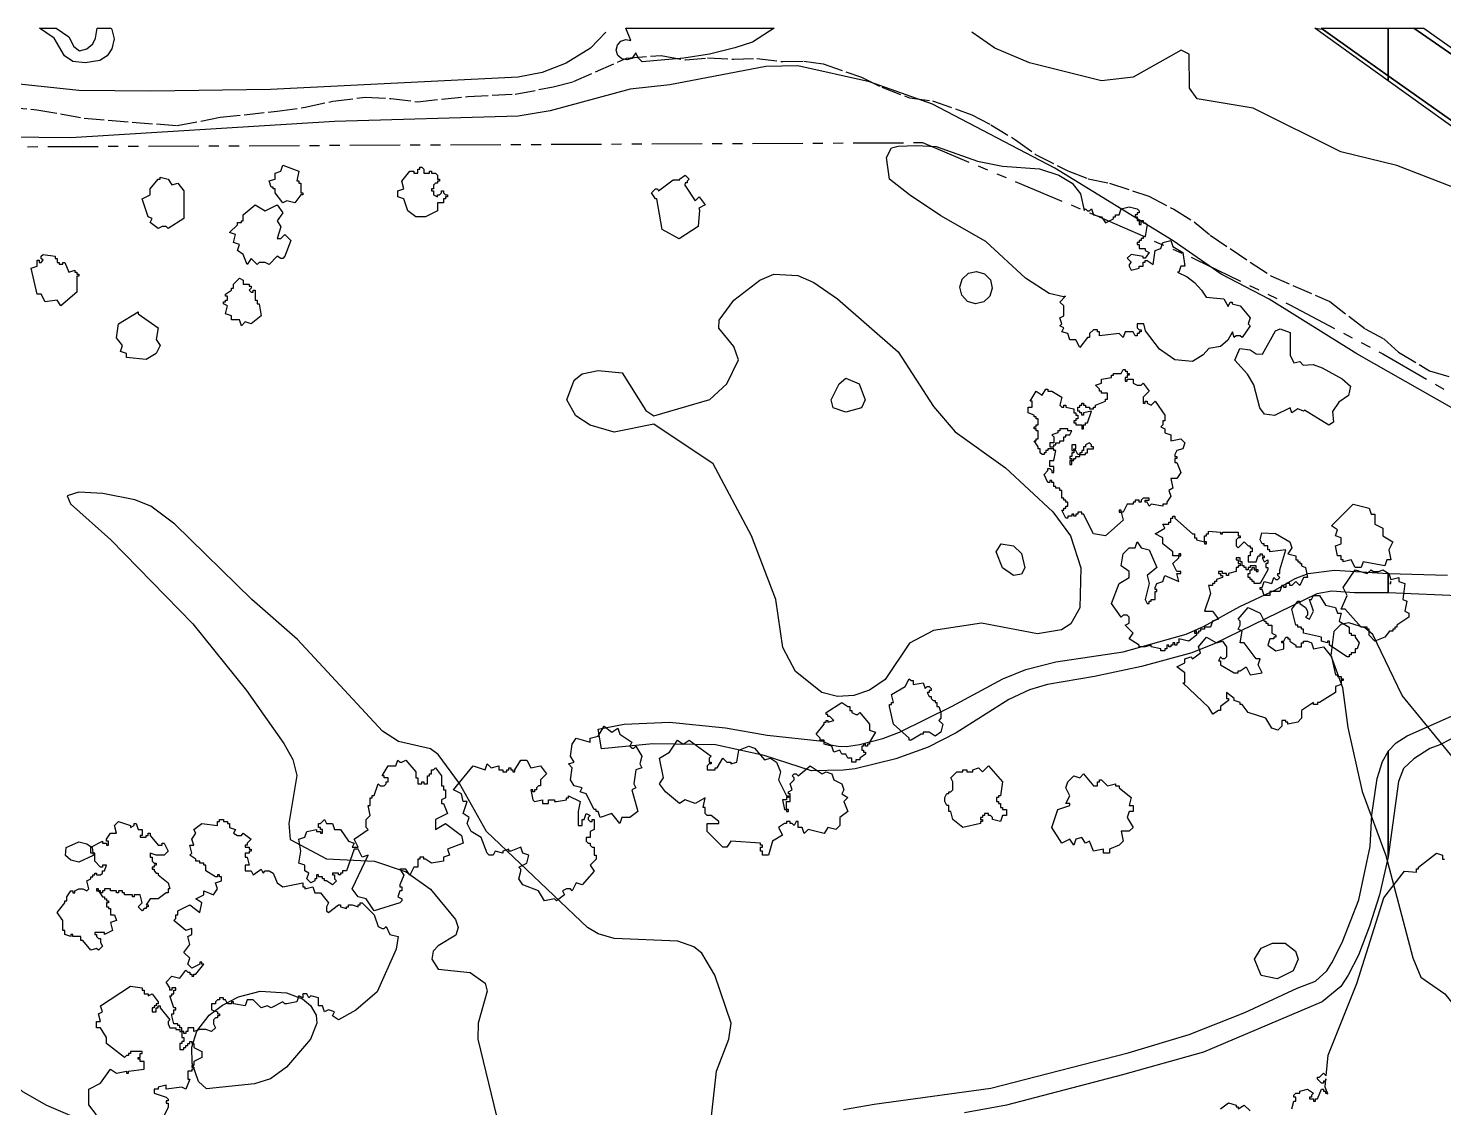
# Model space of a CAD drawing. Header units: metres. Extents: x -400 to 800, y -650 to 500.
# Drawn here: x 444.6 to 623.1, y 363.9 to 500 of the extents above; entities that cross this region are included whole.
import ezdxf

# ---------------------------------------------------------------- set-up
doc = ezdxf.new("R2010")
doc.units = ezdxf.units.M
doc.header["$LTSCALE"] = 2
doc.linetypes.add('DASHED', pattern=[1.524, 1.27, -0.254])
doc.linetypes.add('PHANTOM', pattern=[6.35, 3.175, -0.635, 0.635, -0.635, 0.635, -0.635])
for name, color, linetype in [('SITE-FLOOD-LIMIT', 5, 'DASHED'), ('SITE-PATH', 84, 'CONTINUOUS'), ('SITE-PROPERTY', 7, 'PHANTOM'), ('SITE-ROAD-CURB', 7, 'CONTINUOUS'), ('SITE-ROAD-PAVED', 7, 'CONTINUOUS'), ('SITE-TREE-CANOPY', 94, 'CONTINUOUS'), ('TOPO-CONTOUR-MAJOR', 8, 'CONTINUOUS'), ('TOPO-CONTOUR-MINOR', 9, 'CONTINUOUS')]:
    doc.layers.add(name, color=color, linetype=linetype)

msp = doc.modelspace()

# ---------------------------------------------------------------- linework, layer by layer
at = {"layer": 'SITE-FLOOD-LIMIT'}
msp.add_lwpolyline([(429.69, 490.99), (445.64, 489.74), (451.6, 488.66), (463.32, 487.73), (468.77, 488.79), (475.96, 489.55), (479.48, 490.05), (482.99, 490.82), (487.07, 491.32), (490.28, 491.16), (493.65, 490.75), (500.02, 491.41), (505.98, 491.7), (510.77, 492.62), (513.32, 493.28), (520, 496.23), (524.38, 496.58), (527.44, 496.02), (530.24, 496.27), (533.5, 496.11), (536.46, 496.21), (539.72, 495.8), (542.37, 495.85), (544.82, 495.54), (549.66, 493.84), (552.21, 492.56), (555.72, 491.23), (558.63, 490.87), (563.57, 489.08), (565.97, 487.85), (569.07, 485.95), (571.62, 484.11), (575.7, 482.01), (578.25, 481.04), (580.95, 480.47), (585.89, 478.83), (589.05, 477.19), (591.6, 475.61), (593.64, 473.92), (601.28, 468.8), (608.72, 465.57), (613.21, 462.09), (615.55, 460.86), (617.39, 459.18), (621.31, 456.82), (624.11, 456)], dxfattribs=at)
at = {"layer": 'SITE-PATH'}
msp.add_lwpolyline([(616.1, 428.84), (611.83, 428.84), (608.99, 429.05), (607.1, 428.7), (594.16, 422.39), (591.31, 421.25), (584.97, 419.55), (579.05, 418.26), (573.14, 417.25), (570.86, 416.57), (568.26, 415.39), (561.6, 411.18), (558.05, 409.36), (553.97, 407.88), (548.85, 406.64), (547.33, 406.44), (543.35, 406.36), (537.38, 408.29), (531.23, 409.67), (523.32, 409.77), (516.88, 409.13), (516.43, 411.61), (519.74, 412.25), (525.43, 412.53), (532.51, 411.79), (537.75, 410.86), (544.78, 410.12), (545.73, 409.67), (546.71, 409.47), (547.77, 409.43), (549.41, 409.69), (552.35, 410.44), (554.45, 411.26), (561.09, 414.51), (567.47, 417.97), (570.4, 419.17), (574.17, 420.11), (582.65, 421.38), (590.63, 423.59), (592.8, 424.57), (597.36, 427.1), (601.89, 429.19), (604.37, 430.64), (606.02, 431.26), (609.31, 431.67), (616.1, 431.26)], close=True, dxfattribs=at)
for points in [[(625.82, 428.41), (616.1, 428.84), (616.1, 431.26), (623.59, 431.06)], [(627.84, 412.33), (622.6, 409.64), (621.36, 409.21), (619.34, 407.9), (618.03, 406.67), (617.38, 405.02), (616.09, 395.53), (616.09, 397.81), (616.09, 408.84), (617.1, 409.9), (618.5, 410.79), (633.08, 417.28)], [(547.37, 363.66), (551.26, 364.35), (565.99, 366.37), (583.3, 370.82), (590.99, 373.11), (598.03, 375.91), (604.61, 378.96), (606.92, 379.85), (608.34, 381.15), (609, 382.15), (610.3, 384.74), (612.39, 390.1), (613.84, 396.82), (614.03, 400.82), (614.71, 405.43), (615.36, 407.56), (616.09, 408.82), (616.09, 395.53), (614.99, 390.74), (613.74, 386.79), (612.36, 383.14), (611.05, 380.6), (610.1, 379.19), (607.76, 377.27), (592.81, 370.89), (582.56, 368.06), (567.94, 364.23), (562.63, 363.24)]]:
    msp.add_lwpolyline(points, dxfattribs=at)
at = {"layer": 'SITE-PROPERTY'}
msp.add_lwpolyline([(183.13, 500), (385.85, 500), (434.31, 485.03), (557.35, 485.59), (579.62, 476.25), (591.76, 470.9), (603.7, 465.12), (615.42, 458.94), (626.93, 452.33)], dxfattribs=at)
at = {"layer": 'SITE-ROAD-CURB'}
msp.add_lwpolyline([(607.81, 499.9), (616.09, 494), (616.09, 493.38), (606.85, 500)], close=True, dxfattribs=at)
for points in [[(635.04, 489.13), (619.33, 500), (620.6, 500), (633.47, 490.9)], [(653.04, 466.88), (616.1, 493.37), (616.09, 494), (632.95, 482.12)]]:
    msp.add_lwpolyline(points, dxfattribs=at)
at = {"layer": 'SITE-ROAD-PAVED'}
msp.add_lwpolyline([(616.09, 494), (612.2, 496.77), (607.66, 500), (616.09, 500)], close=True, dxfattribs=at)
msp.add_lwpolyline([(632.95, 482.12), (616.09, 494), (616.09, 500), (619.33, 500), (633.13, 490.46)], dxfattribs=at)
at = {"layer": 'SITE-TREE-CANOPY'}
for points in [[(455.11, 499.86), (455.38, 498.67), (455.08, 497.41), (454.49, 496.52), (453.58, 495.96), (451.71, 495.65), (450.19, 495.8), (449.11, 496.55), (447.84, 498.75), (445.99, 500), (448.07, 500), (449.65, 498.93), (450.31, 497.7), (451.02, 497.17), (451.95, 497.4), (452.68, 498.03), (453.04, 498.77), (453.24, 500), (455, 500)], [(538.05, 499.65), (535.92, 498.27), (533.7, 497.56), (530.47, 496.74), (527.23, 496.23), (521.98, 495.77), (521.47, 496.28), (521.19, 496.91), (520.7, 496.21), (520.06, 496.01), (519.41, 496.15), (518.92, 496.59), (518.72, 497.23), (518.86, 497.89), (519.31, 498.37), (519.94, 498.59), (520.54, 498.45), (519.94, 500), (538.62, 500)], [(575.13, 466.15), (573.34, 466.57), (570.34, 468.48), (565.32, 473.12), (559.68, 476.36), (555.71, 479.01), (553.18, 480.96), (552.8, 483.72), (553.44, 484.91), (554.29, 485.15), (556.54, 485.22), (559.07, 485.08), (564.29, 483.23), (567.46, 482.63), (572.1, 482.28), (574.54, 481.48), (576.21, 480.49), (577.3, 479.12), (577.75, 477.01), (577.93, 477.25), (578.18, 476.99), (578.43, 476.99), (578.68, 477.25), (578.93, 476.49), (579.93, 476.25), (580.43, 475.49), (581.43, 475.99), (581.43, 476.25), (581.68, 476.25), (581.68, 476.49), (582.18, 476.49), (582.43, 477.25), (583.43, 477.49), (584.43, 477.25), (584.68, 476.99), (584.68, 476.75), (584.43, 476.75), (584.43, 476.49), (584.18, 476.49), (584.18, 476.25), (584.43, 476.25), (584.43, 475.75), (584.68, 475.75), (584.68, 475.25), (584.93, 475.25), (584.93, 475.75), (585.18, 475.75), (585.18, 475.49), (585.43, 475.49), (585.68, 475.25), (585.43, 473.74), (585.18, 473.74), (585.18, 473.49), (584.93, 473.49), (584.93, 473.24), (584.68, 473.24), (584.68, 472.99), (584.43, 472.99), (584.43, 472.74), (584.68, 472.74), (584.68, 472.24), (585.43, 472.24), (585.43, 472), (585.93, 471.74), (585.43, 471), (585.18, 471), (585.18, 471.24), (583.68, 471.5), (583.18, 471), (583.68, 470.5), (583.43, 470.24), (583.43, 470), (583.68, 469.49), (584.68, 469.74), (584.68, 470), (585.18, 470), (585.18, 470.5), (585.43, 470.5), (585.43, 470.74), (585.68, 470.74), (586.43, 470.24), (586.68, 472), (587.43, 472.24), (587.68, 472.99), (588.68, 473.24), (588.93, 472.5), (590.18, 471.74), (590.43, 470), (589.93, 470), (589.68, 469.24), (589.51, 469.24), (590.73, 468.67), (591.65, 467.95), (592.55, 466.98), (593.13, 466.09), (595.38, 465.9), (595.9, 464.93), (596.18, 465.49), (596.43, 465.49), (596.43, 465.25), (597.43, 464.99), (598.68, 463.49), (598.43, 462.74), (598.68, 462.5), (597.68, 461), (597.43, 461.24), (596.93, 461.24), (596.68, 461), (596.44, 461.73), (595.88, 460.67), (594.94, 459.88), (593.46, 459.64), (592.77, 458.85), (591.43, 457.97), (589.2, 458.18), (587.26, 459.55), (585.48, 461.85), (585.27, 462.74), (584.43, 462.74), (584.43, 462.24), (584.68, 462), (584.93, 462), (584.93, 461.74), (584.68, 461.74), (584.68, 461.5), (584.43, 461.5), (584.43, 461.24), (584.18, 461.24), (583.93, 461.74), (582.93, 461.74), (582.68, 461), (582.18, 461.5), (579.68, 461.24), (579.68, 461.74), (579.43, 461.74), (579.43, 462), (578.93, 462), (578.43, 461.5), (578.43, 461), (578.18, 461), (577.18, 459.74), (576.68, 460.74), (575.93, 460.74), (575.68, 461.5), (574.93, 461.74), (575.18, 462.24), (574.68, 462.5), (574.93, 462.74), (574.68, 463.49), (575.18, 463.74), (575.18, 464.99), (574.68, 465.49), (575.41, 466.22)], [(478.43, 480.75), (478.68, 480.75), (478.68, 480.49), (478.93, 480.49), (478.93, 479.24), (479.18, 479.24), (479.18, 478.99), (478.93, 478.99), (478.18, 478), (477.18, 478.24), (476.68, 478), (475.68, 479.24), (475.68, 479.74), (475.43, 479.74), (475.43, 479.99), (475.18, 479.99), (474.93, 480.75), (475.68, 480.99), (475.68, 481.75), (476.43, 481.99), (476.68, 482.75), (478.68, 481.99)], [(494.43, 481.75), (495.18, 481.75), (495.18, 481.99), (495.43, 481.99), (495.43, 481.75), (495.93, 481.75), (496.18, 481.49), (496.18, 480.99), (496.43, 480.99), (496.43, 480.74), (496.18, 480.74), (496.18, 480.49), (495.93, 480.49), (495.68, 480.24), (495.68, 479.74), (495.43, 479.74), (495.43, 479.49), (495.68, 479.49), (495.68, 479), (496.18, 478.74), (496.18, 479), (496.43, 479), (496.68, 479.24), (496.68, 479.5), (496.93, 479.5), (496.93, 479.24), (497.18, 479), (497.43, 479), (497.43, 478.74), (497.18, 478.74), (497.18, 478.5), (496.93, 478.5), (496.93, 478), (496.18, 478), (496.18, 477), (494.68, 476.24), (493.43, 476.24), (492.43, 477), (491.93, 478.5), (491.18, 478.74), (491.18, 479.49), (491.93, 479.74), (491.68, 480.74), (492.68, 481.99), (493.18, 481.99), (493.18, 481.75), (493.68, 481.75), (493.68, 482.25), (493.93, 482.25), (493.93, 482.49), (494.18, 482.49), (494.43, 482.25)], [(462.68, 480.25), (463.43, 480.49), (464.18, 479.49), (464.18, 476), (462.18, 474.74), (461.93, 475), (461.43, 475), (460.93, 474.74), (459.93, 475.5), (460.18, 476), (459.68, 476.24), (458.93, 478.49), (459.93, 478.99), (459.93, 479.75), (460.93, 480.99), (461.18, 480.99), (461.18, 481.25), (462.18, 480.99)], [(523.68, 478.5), (523.18, 479.24), (523.68, 479.74), (523.93, 479.74), (524.03, 479.5), (525.91, 480.91), (526.76, 480.91), (526.68, 480.99), (527.43, 481.49), (527.93, 480.99), (527.68, 480.74), (527.68, 480.5), (527.43, 480.5), (527.37, 480.24), (528.69, 478.25), (529.18, 478.74), (529.93, 477.74), (529.12, 477.34), (529.22, 477.07), (529.06, 475.03), (526.64, 473.45), (524.51, 474.63), (523.83, 478.5)], [(476.68, 476.74), (475.93, 475.74), (476.43, 474.99), (475.93, 473.49), (476.43, 473.49), (476.93, 473.99), (477.68, 473.25), (476.93, 471.25), (476.68, 470.99), (476.43, 470.99), (475.93, 471.25), (474.93, 470.24), (474.43, 470.49), (473.68, 470.49), (473.43, 470.24), (472.68, 470.99), (472.18, 470.24), (471.68, 471.49), (470.93, 471.99), (471.18, 472.75), (470.43, 472.99), (470.68, 473.99), (469.93, 474.24), (470.93, 475.24), (470.93, 475.5), (471.43, 475.5), (471.43, 475.74), (471.68, 475.74), (471.68, 476.5), (473.18, 477.74), (474.43, 477), (475.93, 477.74)], [(447.93, 470.99), (448.18, 470.99), (448.18, 470.49), (448.43, 470.49), (448.43, 470.25), (448.93, 470.25), (448.93, 470.49), (449.18, 470.49), (449.68, 469.24), (450.43, 469.49), (450.43, 469.24), (450.68, 469.24), (450.68, 468.99), (450.93, 468.99), (450.93, 468.74), (450.68, 468.74), (450.68, 466.74), (448.68, 465), (448.18, 465.74), (446.68, 465.5), (446.18, 466.5), (445.68, 466.5), (444.93, 469.75), (445.68, 469.99), (445.68, 470.75), (445.93, 470.75), (445.93, 470.49), (446.18, 470.49), (446.43, 470.75), (446.18, 470.99), (446.18, 471.25), (446.43, 471.49), (447.93, 471.25)], [(471.68, 467.74), (472.43, 467.74), (472.43, 467.5), (472.68, 467.5), (472.68, 467.24), (472.43, 467), (472.68, 466.74), (472.93, 466.74), (472.93, 467), (473.18, 467), (473.18, 465.74), (473.43, 465.74), (473.43, 465.24), (473.68, 465.24), (473.93, 463.75), (472.68, 462.75), (471.93, 462.99), (471.43, 462.49), (471.18, 463.25), (470.18, 463.25), (470.18, 463.74), (469.43, 463.99), (469.68, 464.99), (469.18, 465.24), (469.18, 465.5), (469.43, 465.5), (469.43, 465.74), (469.68, 465.74), (469.68, 466.24), (469.43, 466.24), (469.43, 466.5), (470.18, 467), (470.18, 467.24), (470.43, 467.24), (470.43, 467.74), (471.18, 468.5), (471.68, 468.24)], [(562.07, 467.37), (562.37, 468.38), (563.14, 469.11), (564.17, 469.35), (565.18, 469.05), (565.91, 468.28), (566.15, 467.25), (565.85, 466.24), (565.08, 465.51), (564.05, 465.27), (563.04, 465.57), (562.31, 466.34)], [(459.43, 458.24), (456.93, 458.49), (456.93, 458.99), (456.18, 459.24), (456.43, 459.99), (455.68, 460.99), (455.93, 462.75), (458.43, 464.24), (458.43, 463.99), (460.93, 462.25), (460.68, 460.75), (461.18, 459.99), (460.68, 458.99)], [(605.38, 457.51), (606.62, 457.59), (607.77, 457.2), (610.27, 455.82), (611.35, 454.89), (611.1, 453.7), (609.87, 452.86), (609.09, 451.7), (609.18, 450.34), (608.6, 449.98), (605.53, 451.87), (605.43, 451.74), (604.68, 452), (603.93, 451.5), (603.71, 452.16), (601.77, 451.2), (600.51, 451.35), (599.89, 452.13), (599.15, 455.06), (598.34, 456.41), (596.76, 458.14), (597.38, 459.63), (598.68, 459.48), (599.42, 458.96), (600.23, 458.93), (601.87, 461.86), (602.46, 462.09), (603.72, 461.64), (603.72, 458.77), (604.19, 457.81), (604.93, 457.99)], [(582.68, 437.99), (580.43, 435.99), (578.93, 436.25), (577.68, 438.74), (577.43, 438.74), (577.43, 438.99), (576.93, 438.99), (576.93, 438.74), (576.68, 438.74), (576.68, 438.49), (576.43, 438.49), (576.43, 438.74), (576.18, 438.74), (576.18, 438.49), (575.68, 438.49), (575.68, 438.25), (575.43, 438.25), (574.93, 439.24), (575.18, 439.24), (575.18, 439.49), (575.43, 439.49), (575.43, 439.74), (575.68, 439.74), (575.68, 440.24), (575.43, 440.24), (575.43, 440.5), (575.18, 440.5), (575.18, 440.74), (574.93, 440.74), (574.93, 441.74), (574.68, 441.74), (574.68, 442), (574.18, 442), (574.18, 442.24), (573.93, 442.24), (573.93, 442.74), (573.68, 442.74), (573.68, 443), (573.43, 443), (573.43, 442.74), (573.18, 442.74), (572.68, 443.74), (573.18, 444.24), (573.18, 444.49), (573.43, 444.49), (573.68, 444.24), (573.68, 443.99), (573.93, 443.99), (573.93, 444.74), (573.43, 444.74), (573.43, 445.49), (573.93, 445.49), (574.18, 446.75), (573.93, 446.75), (573.93, 446.99), (573.18, 446.99), (573.18, 446.75), (572.93, 446.75), (572.93, 446.49), (572.68, 446.49), (572.68, 446.25), (572.43, 446.25), (572.18, 446.49), (572.18, 446.99), (571.93, 446.99), (571.93, 447.25), (571.43, 447.99), (571.68, 447.99), (571.68, 448.24), (571.93, 448.24), (571.93, 449.24), (571.68, 449.24), (571.68, 449.49), (571.43, 449.49), (571.43, 449.74), (571.68, 449.74), (571.68, 450), (571.93, 450), (571.93, 450.74), (571.68, 450.74), (571.68, 451), (571.43, 451), (571.43, 451.24), (570.68, 451.5), (570.68, 452.24), (571.18, 452.24), (571.18, 452.99), (570.93, 452.99), (571.68, 454.24), (572.43, 453.74), (572.93, 454.49), (573.18, 454.49), (573.18, 454.24), (573.68, 454.24), (574.93, 453.49), (574.68, 452.5), (574.93, 452.24), (575.18, 452.24), (575.18, 452.5), (575.43, 452.5), (575.43, 452.24), (576.43, 452), (576.43, 451.5), (576.68, 451.5), (576.68, 451.24), (576.93, 451.24), (576.93, 450.74), (576.68, 450.74), (576.68, 450.5), (576.43, 450.5), (576.43, 450.24), (576.68, 450.24), (576.68, 449.99), (577.43, 449.99), (577.43, 449.49), (577.68, 449.49), (577.68, 449.99), (577.93, 449.99), (577.93, 450.24), (578.18, 450.24), (578.68, 451.74), (577.68, 451.5), (577.68, 451.24), (577.43, 451.24), (577.43, 451.5), (577.18, 451.5), (577.18, 451.74), (576.93, 451.74), (576.93, 452.24), (577.18, 452.24), (577.18, 452.5), (577.43, 452.5), (577.43, 452.74), (577.68, 452.74), (577.68, 452.5), (577.93, 452.5), (577.93, 452.24), (578.43, 452.24), (578.43, 452), (578.93, 452), (578.93, 452.24), (579.18, 452.24), (579.18, 452.5), (580.43, 453), (580.43, 453.24), (580.68, 453.24), (580.68, 453.99), (579.93, 453.99), (579.93, 454.24), (579.68, 454.24), (579.68, 454.49), (579.18, 454.99), (579.93, 455.25), (579.93, 455.75), (581.18, 455.99), (581.18, 456.25), (581.43, 456.25), (581.43, 456.49), (582.43, 456.49), (582.68, 456.99), (582.93, 456.99), (582.93, 456.75), (583.18, 456.75), (583.18, 456.49), (583.43, 456.49), (583.43, 456.25), (583.18, 456.25), (583.18, 455.99), (582.93, 455.99), (582.93, 455.49), (583.18, 455.49), (583.18, 455.75), (583.93, 455.75), (583.93, 455.25), (584.43, 454.99), (584.93, 454.99), (585.18, 455.25), (585.93, 454.24), (585.18, 453.49), (585.18, 452.74), (585.43, 452.74), (585.43, 453), (585.68, 453), (585.68, 452.74), (586.18, 452.5), (586.68, 453), (587.93, 451.24), (587.93, 450.5), (587.68, 450.5), (587.68, 449.99), (587.43, 449.74), (587.93, 449.49), (587.93, 448.99), (588.68, 448.74), (588.68, 447.99), (589.93, 448.25), (590.43, 447.75), (590.18, 446.99), (589.43, 446.75), (589.18, 446.25), (589.18, 445.99), (589.43, 445.99), (589.43, 445.75), (589.18, 445.75), (589.18, 445.24), (589.43, 445.24), (589.93, 443.99), (589.43, 443.24), (588.68, 443.24), (588.93, 442), (588.43, 441.74), (588.68, 441), (588.18, 440.24), (588.18, 439.99), (587.68, 439.99), (587.68, 439.74), (586.18, 439.99), (585.93, 439.74), (585.68, 440.24), (585.43, 440.24), (585.43, 440.5), (585.93, 440.5), (585.93, 440.74), (585.18, 440.74), (584.93, 440.5), (584.93, 440.24), (584.68, 440.24), (584.68, 440.5), (584.18, 440.5), (584.18, 440.24), (583.93, 440.24), (583.93, 439.99), (583.18, 439.99), (582.68, 438.99), (582.43, 438.99)], [(573.68, 447.25), (573.93, 447.25), (573.93, 447.49), (574.18, 447.49), (574.18, 447.75), (574.68, 447.75), (574.68, 447.99), (575.18, 447.99), (575.18, 448.49), (575.43, 448.49), (575.43, 448.74), (575.93, 448.74), (576.18, 449.24), (575.68, 449.24), (575.68, 449.49), (574.68, 449.49), (574.68, 449.24), (574.43, 449.24), (574.43, 448.99), (573.68, 448.74), (573.93, 448.49), (573.93, 447.75), (573.43, 447.75), (573.43, 447.25)], [(576.43, 445.49), (576.43, 445.75), (576.68, 445.75), (576.68, 445.99), (577.18, 445.99), (577.18, 446.25), (576.93, 446.25), (576.68, 446.75), (576.43, 446.75), (576.43, 446.49), (576.18, 446.49), (576.18, 445.99), (575.93, 445.99), (575.93, 445.75), (576.18, 445.75), (576.18, 445.49)], [(576.43, 446.99), (576.68, 446.99), (576.68, 447.49), (576.18, 447.49), (576.18, 446.75), (576.43, 446.75)], [(577.68, 446.25), (577.93, 446.25), (577.93, 446.49), (578.18, 446.49), (578.18, 446.99), (578.93, 446.99), (578.93, 447.25), (578.68, 447.25), (578.68, 447.49), (578.43, 447.75), (577.93, 447.49), (577.93, 447.25), (577.68, 447.25), (577.68, 446.75), (577.43, 446.75), (577.43, 446.49), (577.18, 446.49), (577.18, 446.25)], [(575.93, 445.49), (575.93, 444.99), (576.18, 444.99), (576.18, 445.49)], [(582.43, 439.24), (582.18, 439.24), (582.18, 438.99), (582.43, 438.99)], [(616.68, 435.24), (616.18, 434.24), (616.43, 433), (615.93, 433), (615.68, 432.24), (612.93, 432.74), (612.68, 432), (611.93, 432), (611.43, 433), (610.43, 432.74), (610.43, 433), (610.18, 433), (610.18, 433.5), (609.68, 433.5), (609.43, 434.74), (610.18, 434.99), (610.18, 435.74), (609.43, 435.99), (609.68, 436.75), (608.93, 437.25), (611.68, 439.99), (613.68, 439.49), (613.93, 438.75), (614.43, 438.75), (614.43, 437.49), (615.43, 436.99), (615.43, 435.99)], [(588.93, 433.5), (588.93, 433.99), (587.68, 434.99), (587.68, 435.75), (586.68, 436.25), (587.93, 436.99), (587.68, 437.49), (588.43, 437.49), (588.43, 437.75), (588.68, 437.75), (588.68, 438.25), (588.93, 438.25), (588.93, 438.49), (589.18, 438.49), (589.18, 438.25), (591.43, 436.25), (591.68, 436.25), (591.68, 435.74), (591.93, 435.74), (591.93, 435.49), (592.93, 435.24), (592.93, 435.99), (593.18, 435.99), (593.18, 436.25), (593.43, 436.25), (593.43, 436.61), (594.93, 436.49), (594.93, 436.25), (595.18, 436.25), (595.18, 436.49), (597.18, 436.48), (597.18, 435.99), (597.43, 435.99), (597.43, 435.74), (597.18, 435.74), (596.93, 435.49), (596.93, 434.74), (597.18, 434.49), (597.93, 435.24), (598.43, 434.74), (598.68, 434.74), (598.68, 434.49), (598.93, 434.49), (598.93, 434), (598.68, 434), (598.68, 433.5), (598.43, 433.5), (598.43, 432.74), (599.43, 432.74), (599.68, 433.5), (599.93, 433.5), (599.93, 433.74), (600.18, 433.74), (600.18, 433.5), (600.43, 433.5), (600.43, 433.24), (600.18, 433.24), (600.43, 432.74), (600.93, 433), (600.93, 432.5), (600.68, 432.5), (600.68, 432), (600.93, 432), (600.93, 431.74), (599.93, 429.99), (599.18, 429.99), (599.18, 430.24), (598.93, 430.24), (598.93, 430.49), (598.68, 430.49), (598.68, 430.74), (598.43, 430.74), (598.43, 431.24), (598.68, 431.24), (598.68, 431.74), (598.93, 431.74), (598.93, 432), (599.18, 432), (599.18, 431.74), (599.43, 431.74), (599.43, 432.24), (598.68, 432.24), (598.68, 432), (598.43, 432), (598.43, 431.74), (598.18, 431.74), (598.18, 432), (597.93, 432), (597.93, 432.24), (597.68, 432.24), (597.68, 432.74), (597.43, 432.74), (597.43, 433.24), (596.93, 433.24), (596.93, 433), (597.18, 433), (597.18, 432.5), (597.43, 432.5), (597.43, 432.24), (597.18, 432.24), (597.18, 432), (596.93, 432), (596.93, 431.5), (595.93, 431.24), (595.93, 431), (595.68, 431), (595.68, 431.24), (595.18, 431.24), (595.18, 431.5), (594.68, 431.5), (594.68, 431.24), (594.93, 431.24), (594.93, 431), (595.18, 431), (595.18, 430.74), (594.43, 430.49), (594.43, 430.24), (594.18, 430.24), (594.18, 429.99), (593.93, 429.99), (593.93, 429.74), (593.43, 429.74), (593.68, 428.75), (592.93, 426.49), (593.93, 426.49), (594.68, 425.49), (593.93, 425.24), (593.68, 424.49), (592.93, 424.49), (592.93, 424.24), (592.43, 424.24), (592.43, 424), (592.18, 424), (592.18, 423.74), (591.93, 423.74), (591.93, 423.5), (590.93, 422.74), (589.68, 423), (589.68, 422.5), (589.43, 422.5), (589.43, 422.24), (589.18, 422.24), (589.18, 422.5), (588.93, 422.5), (588.93, 422.24), (588.68, 422.24), (588.68, 422), (588.43, 422), (588.43, 422.24), (588.18, 422.24), (588.18, 421.74), (587.93, 421.74), (587.93, 421.5), (587.43, 421.5), (587.43, 421.74), (586.18, 422), (586.18, 422.24), (585.43, 422), (584.68, 422), (584.68, 422.24), (583.43, 423), (583.93, 423.74), (582.93, 424.74), (583.43, 424.99), (583.43, 425.74), (583.18, 425.99), (582.68, 425.99), (582.43, 425.74), (581.18, 427.49), (582.18, 429.99), (583.43, 430.74), (583.43, 431.5), (582.43, 432.24), (582.68, 433.74), (583.43, 434.49), (584.18, 434.49), (584.43, 435.24), (584.93, 434.49), (585.93, 434.24), (586.93, 432), (585.68, 431), (585.93, 429.99), (585.43, 427.99), (585.68, 427.49), (585.93, 427.49), (585.93, 427.75), (586.18, 427.75), (586.18, 427.99), (586.68, 427.99), (586.68, 428.99), (586.93, 428.99), (586.93, 429.24), (586.68, 429.24), (586.68, 429.49), (586.93, 429.99), (587.68, 430.24), (587.93, 431), (589.68, 430.24), (589.43, 431.24), (589.93, 431.24), (589.93, 431.5), (589.43, 431.5), (588.93, 432.5), (589.68, 433.24), (589.68, 433.5)], [(603.93, 434.49), (603.43, 433.74), (604.43, 433.5), (604.43, 433), (604.68, 433), (604.68, 432.74), (604.93, 432.74), (604.93, 432.5), (605.18, 432.5), (605.18, 432.24), (605.68, 432), (605.93, 430.74), (605.43, 430.74), (604.93, 429.74), (604.43, 430.24), (603.93, 429.74), (603.68, 429.74), (603.68, 429.99), (603.18, 429.99), (603.18, 429.49), (602.93, 429.49), (602.93, 429.74), (602.68, 429.74), (602.43, 428.99), (601.18, 428.99), (601.18, 428.49), (600.43, 428.49), (600.18, 429.25), (599.93, 429.25), (599.93, 429.49), (600.18, 429.49), (600.43, 430.24), (601.43, 429.99), (601.68, 430.74), (601.93, 430.49), (602.18, 430.49), (602.43, 430.74), (602.18, 430.99), (602.18, 431.24), (602.43, 431.24), (602.43, 431.74), (603.18, 434.24), (601.18, 434), (601.18, 434.24), (600.93, 434.24), (600.93, 434.74), (600.43, 434.74), (600.43, 434.99), (600.18, 434.99), (599.93, 435.49), (600.14, 436.38), (601.88, 436.32), (603.68, 435.24)], [(592.93, 434.99), (593.18, 434.99), (593.18, 435.24), (592.93, 435.24)], [(589.93, 433.5), (589.93, 433.74), (589.68, 433.74), (589.68, 433.5)], [(599.43, 431.5), (599.68, 431.5), (599.68, 431.74), (599.43, 431.74)], [(616.18, 431.24), (616.43, 430.49), (617.43, 430.74), (617.43, 430.24), (618.18, 429.99), (617.93, 427.99), (618.43, 427.75), (618.18, 426.49), (618.68, 426.24), (618.68, 425.74), (617.18, 424.74), (617.18, 424.5), (616.93, 424.5), (616.93, 424.24), (616.68, 424.24), (616.68, 424), (616.28, 424), (615.68, 423.24), (614.43, 422.74), (613.68, 423.5), (613.68, 424.24), (613.43, 424.24), (613.43, 424.5), (612.68, 424.5), (610.68, 426.75), (610.18, 426.75), (610.93, 428.49), (610.43, 429.49), (611.93, 431.74), (613.43, 431.24), (613.93, 431.74), (614.18, 431.5), (614.93, 431.5), (615.43, 431.74)], [(609.68, 426.24), (610.18, 426.24), (609.93, 425.24), (611.18, 424.5), (611.18, 423.74), (611.43, 423.74), (611.43, 423.5), (611.93, 423.5), (611.93, 423.24), (612.43, 422.5), (612.18, 421.74), (611.93, 421.74), (611.93, 421.24), (611.43, 421.24), (611.43, 420.99), (611.18, 420.99), (611.18, 420.74), (610.93, 420.74), (608.68, 422.24), (608.68, 422.74), (608.43, 422.74), (608.43, 422.5), (607.68, 422.74), (607.68, 423.24), (605.43, 423.74), (605.43, 424.24), (605.18, 424.24), (605.18, 424.5), (604.68, 424.5), (604.68, 424.74), (604.43, 424.74), (603.93, 426.75), (604.68, 427.75), (604.93, 427.75), (604.93, 427.49), (605.68, 426.99), (605.93, 426.49), (605.93, 425.99), (605.68, 425.74), (606.18, 425.49), (606.68, 426.49), (606.18, 427.99), (606.43, 427.99), (606.68, 428.49), (607.43, 428.49), (608.18, 427.25), (609.43, 426.99)], [(616.31, 429.99), (616.43, 429.99), (616.43, 430.24)], [(593.46, 414.35), (590.19, 417.49), (590.43, 417.49), (590.43, 418.75), (589.43, 419.49), (590.43, 419.99), (590.43, 420.49), (591.18, 420.74), (591.43, 420.49), (592.43, 421.24), (592.18, 422), (593.18, 423.24), (594.43, 422.5), (595.18, 422.74), (595.68, 422), (595.68, 420.74), (595.43, 420.49), (595.18, 420.49), (594.93, 420.74), (594.68, 420.24), (594.93, 420.24), (594.93, 419.74), (596.68, 418.75), (597.18, 418.75), (597.18, 418.99), (597.43, 418.99), (598.18, 419.49), (598.68, 418.49), (600.18, 418.75), (599.68, 419.74), (599.93, 420.49), (599.43, 420.49), (597.93, 422.5), (597.43, 422.5), (597.68, 424), (597.18, 424.24), (597.43, 424.74), (597.43, 425.24), (597.18, 425.49), (598.43, 426.99), (599.93, 426.25), (600.43, 425.24), (600.68, 425.24), (600.68, 424.99), (600.93, 424.99), (600.93, 424.74), (601.43, 424.74), (601.43, 423.74), (601.93, 423.5), (601.93, 423.24), (601.68, 423.24), (601.68, 423), (601.18, 423), (600.93, 422.24), (601.93, 421.5), (602.93, 421.74), (602.93, 422.5), (602.68, 422.5), (602.68, 422.74), (602.93, 422.74), (603.18, 423.24), (603.43, 423.24), (603.43, 423), (603.68, 423), (603.68, 422.74), (604.43, 422.24), (604.43, 422), (605.18, 422), (605.18, 422.5), (605.43, 422.5), (605.43, 422.74), (605.93, 422.74), (606.43, 422.5), (606.68, 421.74), (607.93, 422), (608.93, 420.74), (609.43, 418.49), (609.68, 418.49), (609.68, 418.25), (610.18, 418.25), (610.18, 417.99), (610.43, 417.99), (610.43, 417.75), (610.18, 417.75), (610.18, 417.25), (609.43, 416.99), (609.43, 416.24), (607.43, 414.99), (607.18, 414.99), (607.18, 414.74), (606.68, 414.74), (606.68, 414.99), (605.18, 414), (605.18, 413), (604.68, 412.5), (603.43, 412.24), (603.43, 412.5), (603.18, 412.5), (603.18, 412.74), (602.68, 412.74), (602.68, 412), (602.18, 411.49), (601.43, 411.74), (600.68, 413), (598.43, 413.74), (597.68, 414.74), (597.43, 414.74), (597.43, 414.99), (596.68, 415.24), (596.68, 415.49), (595.68, 416.24), (595.68, 415.49), (595.93, 415.49), (595.93, 415.24), (594.93, 414.5), (594.93, 414), (594.68, 414), (593.98, 413.53)], [(591.93, 424), (591.68, 424), (591.68, 423.74), (591.93, 423.74)], [(555.93, 417.75), (556.18, 417.75), (556.18, 417.25), (557.43, 417.49), (557.68, 416.75), (557.93, 416.99), (558.18, 416.99), (558.43, 416.75), (558.43, 416.49), (558.18, 416.49), (558.18, 416.25), (557.93, 416.25), (558.18, 415.75), (558.43, 415.75), (558.43, 415.49), (558.68, 415.24), (558.93, 415.24), (558.93, 414.99), (559.18, 414.99), (559.18, 414.49), (559.43, 414.49), (559.68, 413.74), (559.68, 413), (559.43, 412.74), (559.93, 412.24), (559.68, 411.24), (558.93, 410.74), (558.18, 411.24), (557.43, 411.24), (557.43, 411), (557.18, 411), (555.93, 410.24), (555.68, 410.24), (555.68, 410.5), (553.68, 412.24), (553.18, 414.49), (553.18, 414.74), (553.43, 414.74), (553.43, 414.99), (553.68, 414.99), (553.43, 415.99), (555.18, 416.99), (555.68, 417.99)], [(547.93, 414.49), (548.18, 414.49), (548.18, 413.99), (548.43, 413.99), (548.43, 413.74), (548.93, 413.49), (549.18, 413.49), (549.43, 413.74), (550.68, 412.24), (550.68, 411.5), (551.43, 411.24), (550.68, 409.99), (550.68, 409.74), (550.43, 409.74), (550.43, 409.49), (550.18, 409.49), (550.18, 409.74), (549.93, 409.74), (549.93, 409.49), (549.68, 409.49), (549.68, 408.99), (549.93, 408.99), (549.93, 408.74), (550.18, 408.74), (550.18, 408.49), (549.43, 407.99), (549.43, 407.75), (548.93, 407.75), (548.93, 407.49), (548.43, 407.49), (548.43, 407.99), (547.93, 407.99), (547.68, 408.49), (547.18, 408.49), (546.93, 408.99), (546.18, 408.74), (545.93, 409.49), (544.93, 409.74), (544.93, 410.24), (544.43, 410.24), (544.43, 410.5), (543.93, 411), (544.93, 412.24), (544.93, 412.5), (545.18, 412.5), (545.18, 412.74), (545.43, 412.74), (545.43, 412.5), (546.18, 412.74), (545.68, 413.24), (545.43, 413.24), (545.43, 413.49), (545.18, 413.49), (545.18, 413.74), (547.18, 414.99)], [(518.18, 411.24), (518.93, 411.74), (519.18, 411), (520.68, 410), (520.43, 409.5), (520.68, 409.24), (520.93, 409.24), (521.18, 409.5), (521.93, 408.24), (521.68, 407.25), (521.93, 406.75), (521.18, 406.49), (520.93, 404.75), (521.18, 404.25), (520.68, 403.99), (521.43, 401.24), (520.43, 400.5), (519.43, 400.5), (519.18, 399.74), (518.18, 401), (516.68, 400.5), (516.43, 401.24), (516.18, 401.24), (516.18, 401.5), (515.93, 401.5), (514.93, 403.49), (514.18, 403.74), (514.43, 404.25), (513.43, 404.49), (512.93, 405.25), (513.18, 406.75), (512.68, 407.24), (513.43, 407.49), (512.93, 408.24), (513.18, 409.74), (513.68, 410.5), (515.43, 410), (515.43, 410.5), (516.43, 410.74), (517.18, 412)], [(540.18, 401.74), (540.18, 402.5), (540.68, 402.5), (540.68, 403.49), (540.43, 403.49), (540.43, 403.74), (540.93, 403.99), (540.68, 404.74), (541.18, 405.25), (541.18, 405.49), (540.93, 405.75), (541.18, 405.99), (541.43, 405.99), (541.68, 405.75), (543.18, 406.99), (544.68, 405.99), (545.18, 406.25), (545.93, 405.99), (546.18, 405.25), (547.18, 404.74), (547.43, 403.99), (547.18, 403.49), (547.93, 403), (547.43, 402.5), (547.93, 401.24), (546.93, 400.5), (546.93, 399.49), (546.43, 398.99), (545.43, 399.24), (544.93, 398.49), (542.93, 398.99), (542.43, 398.49), (542.18, 399.24), (541.68, 399.24), (541.68, 399.99), (541.43, 399.99), (541.18, 399.49), (540.93, 399.74), (540.68, 399.74), (540.68, 399.99), (540.18, 399.99), (540.18, 399.74), (539.93, 399.74), (539.18, 399.24), (539.68, 398.25), (538.43, 397.49), (537.93, 395.75), (537.18, 395.75), (537.18, 396.25), (536.93, 396.25), (536.93, 396.75), (537.18, 396.75), (537.18, 396.99), (536.93, 396.99), (536.93, 397.25), (533.18, 397.49), (532.68, 396.75), (532.18, 396.75), (530.18, 398.74), (530.18, 399.74), (531.68, 399.74), (531.68, 400), (530.68, 400.74), (530.18, 400.74), (529.93, 401), (529.93, 401.74), (529.68, 401.74), (529.93, 402.99), (528.68, 402.24), (527.43, 402.74), (526.68, 402.24), (524.93, 403.74), (524.18, 404.75), (524.68, 405.49), (524.18, 407.99), (525.43, 408.74), (526.43, 410.24), (527.18, 409.74), (527.93, 410.24), (530.68, 408.24), (530.43, 407.99), (530.43, 407.49), (530.68, 407.49), (530.68, 407.25), (530.43, 407.25), (530.18, 406.99), (530.18, 406.49), (531.18, 406.49), (531.18, 406.75), (531.43, 406.75), (532.18, 407.99), (532.68, 407.49), (533.18, 407.49), (533.18, 407.25), (533.93, 407.49), (534.18, 408.99), (535.43, 409.49), (536.18, 409.24), (537.43, 407.75), (538.18, 407.99), (538.93, 407.49), (539.43, 406.25), (539.18, 405.25), (540.18, 403.24), (540.43, 403.24), (540.43, 403), (540.18, 403), (540.18, 402.74), (539.68, 402.74), (539.93, 401.5), (540.18, 401.5)], [(493.43, 406.24), (493.43, 405.49), (493.68, 405.49), (493.68, 404.75), (494.18, 404.75), (494.18, 404.99), (494.43, 404.99), (494.43, 404.75), (494.93, 404.75), (494.93, 405.75), (495.18, 405.75), (495.18, 405.99), (495.43, 405.99), (495.43, 406.49), (495.68, 406.49), (495.93, 406.74), (496.68, 405.75), (496.68, 404.49), (496.93, 404.49), (496.93, 403.99), (497.18, 403.99), (497.18, 402.99), (496.68, 402.74), (496.68, 402.24), (496.93, 402.24), (497.43, 401), (495.93, 400.24), (495.93, 399), (497.18, 399.74), (499.18, 398.24), (499.43, 397.24), (497.43, 396.49), (497.68, 395.75), (496.93, 395.49), (496.93, 394.99), (495.43, 394.75), (494.68, 395.25), (494.43, 395.25), (494.43, 395.49), (493.93, 395.49), (493.93, 395.25), (493.68, 395.25), (493.68, 394.25), (493.18, 394.25), (492.68, 393.24), (492.18, 393.99), (491.43, 393.99), (491.93, 393.24), (491.43, 391.99), (491.43, 391.74), (491.68, 391.74), (491.68, 391.24), (491.43, 391.24), (491.18, 390.5), (491.68, 390.24), (491.68, 390), (491.43, 389.74), (488.18, 388.74), (487.18, 390.24), (486.18, 390.5), (485.43, 391.49), (487.43, 395.75), (486.68, 395.49), (486.18, 396.49), (485.68, 396.49), (484.68, 393.75), (484.18, 393.75), (484.18, 393.49), (483.93, 393.49), (483.93, 393.25), (483.68, 393.25), (483.68, 393.49), (482.93, 393.49), (482.93, 393.25), (483.18, 393.25), (483.18, 392.74), (483.43, 392.49), (482.93, 391.99), (482.18, 392.49), (481.93, 392.49), (481.93, 392.74), (481.68, 392.74), (481.68, 392.99), (481.18, 392.99), (481.18, 393.25), (480.93, 393.25), (480.93, 392.74), (480.68, 392.74), (480.68, 392.49), (480.18, 392.24), (479.68, 392.74), (479.93, 393.49), (479.43, 393.75), (479.43, 394.49), (478.68, 394.75), (478.93, 396.24), (478.68, 397.74), (479.43, 398), (479.68, 398.74), (480.93, 399), (480.93, 398.74), (481.43, 398.74), (481.43, 398.5), (481.68, 398.5), (481.68, 399), (481.43, 399), (481.43, 399.24), (481.18, 399.24), (481.18, 399.74), (481.43, 399.74), (481.93, 400.24), (482.18, 399.74), (482.93, 399.74), (483.18, 399), (483.93, 399), (484.93, 397.49), (485.68, 397.24), (485.43, 396.74), (486.18, 396.74), (485.68, 397.74), (487.43, 399), (487.18, 399.24), (487.18, 400.24), (487.68, 400.74), (487.43, 401.99), (487.68, 401.99), (487.68, 402.99), (487.93, 402.99), (487.93, 403.25), (488.18, 403.25), (488.68, 404.75), (488.93, 404.49), (489.43, 404.49), (489.68, 404.75), (489.68, 404.99), (489.93, 404.99), (489.93, 405.49), (489.43, 405.49), (489.43, 405.75), (489.18, 405.75), (489.93, 406.99), (490.93, 406.99), (491.18, 407.74), (491.43, 407.49), (491.68, 407.49), (492.18, 407.74)], [(507.93, 406.75), (509.18, 406.99), (509.93, 405.99), (509.18, 405.25), (509.18, 404.49), (508.93, 404.49), (508.68, 404.25), (508.68, 403.99), (508.43, 403.99), (508.43, 403.74), (508.18, 403.74), (508.18, 403.99), (507.93, 403.99), (508.18, 402.74), (508.43, 402.49), (509.43, 402.74), (509.43, 402.24), (510.18, 402.24), (510.18, 402.74), (510.93, 402.74), (510.93, 402.49), (511.18, 402.49), (512.43, 402.74), (512.43, 402.99), (512.68, 402.99), (512.68, 403.24), (514.18, 402.49), (513.93, 401.24), (513.93, 399.5), (514.43, 399.5), (514.43, 400.24), (514.68, 400.24), (514.93, 401), (515.43, 400.74), (515.18, 400.5), (515.18, 400.24), (515.43, 400), (515.68, 400), (515.68, 400.24), (515.93, 400.24), (515.93, 398.99), (515.43, 398.74), (515.43, 397.99), (514.93, 397.99), (514.93, 397.49), (515.18, 397.25), (515.43, 397.25), (515.43, 396.99), (515.68, 396.75), (515.93, 396.75), (515.93, 395.75), (516.18, 395.75), (516.18, 395.25), (515.43, 394.49), (515.93, 393.74), (514.43, 392), (513.68, 392.24), (513.18, 391.24), (512.93, 391.5), (512.43, 391.5), (511.93, 391.24), (512.18, 390.74), (511.18, 390), (510.93, 390.24), (509.68, 390), (508.93, 391.24), (506.93, 392), (506.43, 392.74), (506.68, 393.74), (506.68, 393.99), (506.43, 394.25), (507.43, 394.75), (507.68, 395.75), (506.93, 395.99), (506.68, 396.75), (505.43, 396.25), (505.18, 396.25), (505.18, 396.49), (504.43, 396.25), (504.43, 395.99), (503.43, 396.25), (503.18, 395.75), (502.68, 395.75), (502.43, 395.99), (501.68, 397.99), (500.43, 398.74), (499.93, 399.74), (500.18, 400.5), (499.43, 401), (499.93, 402.49), (499.43, 402.49), (499.18, 403.49), (498.18, 403.99), (500.68, 406.99), (502.18, 406.49), (502.43, 407.24), (502.93, 406.74), (503.93, 406.99), (503.93, 406.49), (504.43, 406.49), (504.43, 406.25), (504.93, 406.25), (504.93, 406.49), (505.18, 406.49), (505.18, 406.74), (505.43, 406.74), (505.43, 406.49), (505.68, 406.49), (505.68, 406.25), (505.93, 406.25), (505.93, 406.49), (506.68, 407.74), (507.43, 407.74)], [(567.43, 404.99), (567.18, 403.24), (566.93, 403.24), (566.93, 403), (566.68, 403), (566.68, 402.5), (566.93, 402.5), (566.93, 402.24), (567.18, 402.24), (567.18, 401.74), (567.43, 401.74), (567.43, 401.5), (567.93, 401.5), (567.93, 400.74), (567.43, 400.74), (567.18, 399.99), (566.18, 400.24), (566.18, 400.49), (565.93, 400.74), (565.68, 400.74), (565.68, 401), (565.18, 401), (565.18, 400.74), (564.93, 400.74), (564.93, 400.49), (564.68, 400.49), (564.68, 400.24), (564.93, 400.24), (564.93, 399.99), (564.68, 399.99), (564.68, 399.74), (562.43, 399.24), (561.18, 400.24), (560.93, 401.24), (560.68, 401.24), (560.68, 402), (560.43, 402), (560.18, 402.5), (560.18, 403), (560.43, 403.5), (560.68, 403.5), (560.68, 403.74), (560.93, 403.74), (561.18, 403.99), (561.18, 404.99), (560.93, 405.49), (561.68, 406.25), (562.43, 406.25), (562.43, 406.49), (562.93, 406.49), (562.93, 406.25), (563.68, 406.25), (563.68, 406.49), (564.43, 406.75), (564.93, 406.25), (565.68, 406.99)], [(578.93, 404.49), (579.43, 404.49), (579.43, 404.99), (579.68, 404.99), (579.68, 405.24), (579.93, 405.24), (580.68, 404.49), (581.68, 404.74), (581.68, 404.49), (582.18, 404.49), (582.18, 404.24), (583.68, 403), (583.43, 402), (583.93, 402), (583.93, 401.24), (583.43, 401.24), (583.18, 400.49), (583.93, 399.25), (583.43, 398.75), (582.43, 398.75), (582.68, 397.49), (582.18, 396.99), (580.93, 396.49), (580.93, 395.99), (580.18, 395.99), (580.18, 396.49), (578.93, 396.24), (578.43, 397.49), (577.93, 397.25), (577.43, 397.99), (576.68, 397.75), (576.43, 396.99), (575.93, 397.75), (574.93, 397.25), (573.68, 399.25), (574.43, 401.5), (575.93, 402), (575.93, 402.24), (575.43, 402.24), (575.93, 403.24), (575.43, 404.24), (575.68, 404.99), (576.43, 405.74), (577.18, 405.49), (577.68, 405.99)], [(453.93, 390.49), (454.18, 390.49), (454.18, 390.24), (454.43, 390.24), (454.43, 389.99), (454.68, 389.99), (454.68, 389.74), (454.43, 389.74), (454.43, 389.24), (454.68, 389.24), (454.68, 389), (454.93, 389), (454.93, 388.24), (455.43, 388.24), (455.68, 387.5), (454.93, 387.24), (455.18, 386.24), (454.18, 385.74), (454.18, 385.99), (452.93, 385.99), (452.93, 385.74), (453.18, 385.74), (453.18, 385.49), (453.43, 385.24), (453.68, 385.24), (453.68, 384.75), (453.93, 384.25), (453.43, 383.75), (453.18, 383.99), (452.43, 383.75), (451.43, 384.99), (451.18, 384.99), (451.18, 385.49), (450.18, 385.49), (450.18, 385.74), (449.93, 385.74), (449.93, 385.49), (449.18, 385.74), (449.18, 386.24), (448.93, 386.24), (448.93, 387.5), (448.18, 388.5), (449.18, 389.74), (449.18, 389.99), (449.43, 389.99), (449.43, 390.49), (449.93, 391.24), (450.18, 391.24), (450.18, 390.99), (450.43, 390.99), (450.43, 391.24), (450.93, 391.49), (451.43, 391.49), (451.93, 391.24), (452.18, 391.49), (451.93, 392.49), (452.43, 392.75), (452.43, 392.99), (452.68, 392.99), (452.68, 393.25), (452.93, 393.25), (452.93, 393.49), (453.18, 393.49), (453.18, 393.25), (453.68, 393.25), (453.93, 393.49), (453.93, 393.75), (454.18, 393.75), (454.43, 394.49), (453.93, 394.49), (453.93, 394.25), (453.68, 394.25), (452.93, 394.99), (452.93, 395.99), (452.43, 395.99), (452.43, 396.74), (453.93, 397.5), (453.93, 397.24), (454.43, 397.24), (454.43, 397), (454.68, 397), (454.68, 397.5), (454.43, 397.5), (454.43, 397.74), (454.93, 398.5), (455.68, 398.5), (455.43, 399.5), (455.93, 399.99), (457.43, 399.5), (457.43, 399.24), (457.93, 399.5), (457.93, 399.74), (458.18, 399.74), (458.43, 399), (458.93, 399), (458.93, 398.24), (458.68, 398.24), (458.68, 398), (459.43, 398), (459.43, 398.24), (459.68, 398.24), (459.68, 398.5), (459.93, 398.5), (459.93, 398.24), (460.93, 397), (461.43, 397), (461.43, 397.24), (461.68, 397.24), (462.18, 396.24), (461.68, 395.74), (460.68, 395.74), (459.93, 395.99), (459.93, 395.49), (460.18, 395.49), (460.18, 394.99), (460.43, 394.75), (460.68, 394.75), (460.68, 394.49), (460.43, 394.49), (460.43, 394.25), (460.18, 394.25), (460.18, 393.99), (460.43, 393.99), (460.43, 393.75), (460.68, 393.49), (460.93, 393.49), (460.93, 393.25), (462.18, 392.25), (462.43, 391.49), (462.18, 391.49), (462.18, 390.99), (461.93, 390.99), (460.93, 390.24), (459.93, 390.24), (459.43, 389.5), (459.68, 389.5), (459.68, 389.24), (459.43, 389.24), (459.43, 389), (459.18, 389), (458.93, 388.74), (458.43, 389.24), (458.93, 389.74), (458.68, 390.74), (457.93, 390.74), (457.93, 390.49), (457.68, 390.49), (457.68, 390.74), (456.68, 390.74), (456.68, 390.99), (456.43, 390.99), (456.43, 391.24), (455.93, 391.24), (455.93, 390.99), (455.68, 390.99), (455.68, 391.24), (454.93, 391.24), (454.93, 391.49), (454.18, 391.49), (454.18, 391.24), (453.93, 391.24), (453.93, 390.99), (453.68, 390.99), (453.68, 391.24), (453.43, 391.24)], [(463.93, 373.99), (463.68, 373.99), (463.68, 374.25), (463.43, 374.25), (463.43, 374.49), (462.93, 374.49), (462.68, 375.49), (462.68, 375.74), (462.93, 375.74), (462.93, 376.24), (463.18, 376.24), (463.18, 376.49), (462.93, 376.49), (462.43, 378), (462.68, 378), (462.68, 378.24), (462.93, 378.24), (462.93, 378.74), (463.18, 378.74), (463.18, 379), (462.68, 379), (462.68, 378.74), (462.43, 378.74), (462.43, 379), (461.93, 379.74), (462.68, 380.49), (463.68, 380.24), (464.43, 381.24), (464.68, 380.99), (464.93, 380.99), (464.93, 380.74), (465.18, 380.74), (465.18, 380.5), (465.43, 380.5), (465.43, 380.74), (465.68, 380.74), (466.68, 381.99), (466.43, 381.99), (466.43, 382.24), (466.18, 382.24), (466.18, 381.99), (465.18, 381.49), (464.68, 381.99), (464.93, 382.75), (464.18, 383.49), (464.93, 384.49), (464.68, 385.49), (465.18, 385.74), (465.18, 386.49), (464.43, 386.24), (462.93, 387.5), (463.18, 387.74), (463.18, 388.24), (463.43, 388.24), (463.43, 388.74), (464.93, 389.5), (466.18, 388.5), (466.43, 389.74), (465.68, 390.24), (466.68, 390.74), (466.68, 391.24), (467.93, 390.74), (468.43, 391.49), (468.18, 392.24), (468.93, 392.49), (468.93, 392.99), (468.68, 392.99), (468.68, 393.25), (468.43, 393.25), (468.43, 392.99), (468.18, 392.99), (466.93, 393.75), (466.93, 394.49), (466.68, 394.49), (466.68, 394.75), (466.18, 394.75), (466.18, 394.99), (465.68, 394.99), (465.68, 395.24), (464.93, 395.74), (465.18, 395.99), (464.93, 396.99), (465.43, 396.99), (465.18, 397.74), (465.68, 398.5), (465.43, 399), (466.43, 399.74), (468.43, 399.5), (468.43, 400), (468.68, 400), (468.68, 400.24), (469.18, 400.24), (469.18, 400), (469.68, 400), (469.68, 399.74), (469.93, 399.74), (469.93, 399.24), (470.68, 399), (470.43, 398.5), (470.93, 398.24), (471.43, 398.24), (471.68, 398.5), (472.68, 397.74), (472.18, 397.24), (472.18, 396.99), (471.93, 396.99), (471.93, 396.74), (472.43, 396.74), (472.43, 396.49), (472.68, 396.49), (472.68, 396.24), (472.43, 396.24), (472.43, 395.99), (471.93, 395.99), (471.93, 395.49), (472.18, 395.49), (472.43, 394.49), (471.93, 394.49), (471.93, 393.75), (472.68, 393.75), (472.93, 393.25), (473.93, 393.99), (474.18, 393.49), (474.43, 393.75), (474.93, 393.75), (475.43, 393.49), (475.93, 392.24), (476.68, 391.74), (479.18, 392.24), (479.18, 391.74), (479.43, 391.74), (479.43, 391.49), (480.43, 391.74), (480.68, 391), (481.43, 391), (482.43, 389.74), (482.18, 389.24), (482.18, 388.74), (482.43, 388.5), (483.68, 389.5), (483.93, 389.5), (483.93, 389.24), (484.68, 389), (484.68, 389.24), (484.93, 389.24), (484.93, 389.5), (485.43, 389.5), (486.18, 389.24), (486.18, 389.5), (486.43, 389.5), (486.43, 389.74), (486.68, 389.74), (488.18, 388.24), (488.68, 386.74), (489.18, 386.49), (489.43, 386.49), (489.68, 386.74), (490.18, 385.75), (491.23, 385.49), (490.97, 383.87), (488.57, 378.53), (485.88, 376.2), (483.69, 374.98), (482.93, 375.49), (483.18, 375.99), (482.43, 376.25), (481.93, 375.99), (481.68, 376.74), (481.18, 376.74), (481.18, 377.74), (480.18, 377.99), (479.93, 377.74), (479.68, 378.24), (479.18, 378.24), (479.18, 377.74), (478.68, 377.99), (478.43, 377.24), (477.18, 376.99), (476.93, 376.99), (476.68, 377.24), (475.18, 376.49), (474.68, 376.74), (473.93, 376.49), (472.93, 377.49), (472.18, 377.49), (471.93, 376.74), (470.43, 376.99), (470.43, 377.24), (470.18, 377.24), (470.18, 376.99), (469.68, 376.99), (469.43, 377.49), (469.18, 377.49), (469.18, 377.74), (468.68, 377.74), (468.68, 377.49), (468.43, 377.49), (468.18, 377.24), (468.18, 376.99), (467.68, 376.99), (467.68, 376.24), (468.43, 375.99), (468.43, 375.75), (468.68, 375.75), (468.68, 375.49), (468.43, 375.49), (468.43, 375.25), (468.18, 375.25), (467.93, 374.99), (467.93, 374.49), (468.18, 373.99), (467.68, 373.49), (466.93, 373.75), (466.18, 373.75), (465.43, 373.49), (465.43, 373.99), (464.68, 373.99), (464.68, 373.49), (464.43, 373.49), (464.43, 373.25), (464.18, 373.25), (464.18, 373.49), (463.93, 373.49)], [(540.18, 401.24), (540.43, 401.24), (540.43, 401.5), (540.18, 401.5)], [(453.43, 391.49), (453.18, 391.49), (453.18, 391.24), (453.43, 391.24)]]:
    msp.add_lwpolyline(points, close=True, dxfattribs=at)
for points in [[(603.93, 363.74), (604.18, 364.74), (604.43, 364.74), (604.43, 365.24), (604.18, 365.24), (604.18, 365.5), (604.43, 365.74), (604.93, 365.74), (604.93, 366), (605.93, 366.24), (606.68, 365.74), (606.43, 365.5), (606.43, 365.24), (606.18, 365.24), (606.18, 365), (606.68, 365), (606.68, 364.74), (606.93, 364.74), (606.93, 365), (607.18, 365), (607.68, 366.24), (607.93, 366.24), (607.93, 366), (608.18, 366), (608.18, 365.74), (608.48, 365.64), (608.13, 366.47), (608.24, 367.54), (608.18, 367.24), (607.93, 367.24), (607.93, 366.99), (607.68, 366.99), (607.18, 367.49), (607.18, 367.74), (607.43, 367.74), (607.93, 368.25), (608.27, 367.9), (608.53, 370.51), (612.14, 379.57), (615.56, 390.36), (618.14, 393.73), (619.68, 393.6), (619.68, 394), (619.93, 394), (619.93, 394.24), (622.18, 395.99), (622.93, 395.74), (622.93, 395.24), (623.18, 395.24)], [(453.18, 362.99), (452.18, 364.25), (452.18, 366.24), (453.68, 366.99), (454.93, 368.74), (455.68, 368.24), (456.93, 368.5), (456.93, 368.24), (457.18, 368.24), (457.18, 368.5), (459.18, 368.74), (459.18, 369.74), (458.68, 369.74), (458.68, 370), (458.43, 370), (458.43, 370.24), (458.68, 370.24), (458.68, 370.74), (458.93, 370.74), (458.93, 370.99), (457.43, 370.99), (457.43, 370.74), (457.18, 370.74), (457.18, 370.49), (456.93, 370.49), (456.68, 370.24), (454.43, 371.99), (454.43, 372.75), (453.68, 373.99), (453.18, 373.99), (453.18, 374.75), (453.68, 374.75), (453.43, 375.74), (453.93, 375.99), (453.68, 376.74), (457.43, 379.24), (458.93, 379), (458.93, 378.74), (459.18, 378.74), (459.18, 378.24), (459.68, 378.24), (459.68, 378), (460.18, 378.24), (460.93, 377.24), (460.93, 376.99), (460.68, 376.99), (460.68, 376.74), (460.43, 376.74), (460.43, 376.49), (460.18, 376.49), (460.18, 375.99), (460.68, 375.99), (460.68, 376.49), (460.93, 376.49), (460.93, 376.74), (461.18, 376.74), (461.18, 376.49), (462.43, 374.99), (462.18, 374.75), (462.18, 374.49), (462.43, 373.99), (463.18, 373.99), (463.18, 373.75), (463.68, 373.75), (463.68, 373.49), (463.93, 373.49), (463.93, 372.75), (464.18, 372.75), (464.18, 372.24), (463.93, 372.24), (463.93, 371.99), (463.68, 371.99), (463.68, 371.24), (464.18, 371.24), (464.18, 371.49), (464.43, 371.49), (464.43, 371.74), (464.68, 371.74), (464.68, 371.99), (464.93, 371.99), (464.93, 372.24), (465.18, 372.24), (465.18, 371.99), (465.43, 371.99), (465.43, 371.49), (466.43, 370.99), (466.43, 370.24), (465.43, 369.74), (465.43, 369.24), (465.18, 369.24), (465.18, 369), (465.43, 369), (465.43, 368.74), (465.18, 368.74), (465.18, 368.5), (464.68, 368.5), (464.68, 367.49), (464.93, 367.49), (464.43, 366.24), (463.93, 366.49), (461.93, 366.24), (461.93, 366.74), (460.93, 366.49), (460.93, 366.24), (460.43, 366.24), (460.43, 365.74), (461.93, 365.25), (462.18, 364.99), (462.18, 364.75), (461.93, 364.75), (461.93, 364.49), (462.18, 364.49), (462.18, 363.92), (461.58, 362.72)], [(594.93, 363.74), (595.93, 364.5), (596.93, 364.24), (596.93, 364), (597.18, 364), (597.18, 363.74), (597.93, 364.24), (598.68, 363.5)]]:
    msp.add_lwpolyline(points, dxfattribs=at)
at = {"layer": 'TOPO-CONTOUR-MAJOR'}
for points in [[(517.4, 499.5), (515.49, 497.48), (512.39, 495.6), (509.37, 494.44), (506.35, 493.83), (475.11, 492.27), (460, 492.07), (450.93, 492.18), (437.83, 493.55), (422.72, 496.61), (416.67, 498.49), (414.75, 499.5)], [(624.24, 479.98), (617.19, 482.69), (610.13, 484.41), (599.05, 489.95), (592, 491.1), (591.03, 492.44), (590.99, 496.72), (589.98, 497.24), (583.94, 493.83), (579.91, 493.38), (570.84, 495.64), (566.47, 497.48), (563.59, 499.5)]]:
    msp.add_lwpolyline(points, dxfattribs=at)
for points in [[(546.85, 455.16), (547.66, 455.87), (549.37, 455.16), (550.13, 453.15), (549.67, 452.14), (547.66, 451.58), (546.1, 452.14), (545.84, 453.15)], [(567.29, 435.01), (568.82, 434.76), (569.83, 433.78), (570.28, 431.99), (569.83, 431.17), (568.82, 430.99), (567.46, 431.99), (566.66, 434)]]:
    msp.add_lwpolyline(points, close=True, dxfattribs=at)
at = {"layer": 'TOPO-CONTOUR-MINOR'}
for points in [[(626.26, 450.92), (612.15, 458.96), (601.07, 465.85), (595.02, 468.99), (588.97, 473.21), (574.03, 482.37), (558.62, 490.43), (550.68, 493.26), (541.62, 495.26), (537.59, 495.2), (525.49, 492.87), (520.46, 492.33), (510.38, 489.61), (506.35, 488.93), (483.17, 488.24), (449.92, 486.18), (441.86, 486.27), (436.82, 486.98), (424.73, 490.91), (413.65, 493.94), (404.58, 497.05), (400.64, 499.5)], [(530.69, 362.46), (531.37, 368.51), (532.91, 372.54), (533.22, 374.55), (531.17, 380.6), (529.52, 383.37), (528.52, 384.17), (526.5, 384.92), (518.44, 385.24), (516.43, 385.81), (515.11, 386.64), (502.35, 398.73), (498.93, 404.78), (496.27, 408.45), (495.27, 409.16), (491.24, 410.08), (489.22, 411.39), (478.51, 422.92), (472.76, 427.96), (463.02, 437.47), (460, 439.74), (457.98, 440.53), (453.95, 441.33), (450.93, 441.51), (449.48, 441.05), (449.88, 440.05), (454.96, 435.49), (465.31, 424.93), (472.09, 416.51), (476.77, 409.82), (477.92, 407.8), (478.42, 405.79), (477.4, 399.74), (477.59, 397.73), (482.17, 395.3), (488.21, 395), (492.24, 393.65), (495.27, 391.47), (498.43, 387.65), (498.77, 386.64), (498.48, 385.64), (496.27, 384.31), (495.61, 383.62), (495.45, 382.61), (496.27, 381.38), (500.3, 380.93), (502.17, 379.59), (502.42, 378.58), (501.29, 374.55), (501.24, 372.54), (503.95, 361.45)], [(453.95, 361.17), (446.9, 364.18), (443.88, 365.89), (434.81, 374.19), (433.8, 374.72), (426.75, 375.09), (423.72, 376.92), (422.72, 377.15), (419.69, 376.54), (416.12, 374.55), (415.61, 373.54), (415.69, 372.54), (417.68, 369.7), (417.56, 368.51), (415.77, 367.5), (408.61, 366.08), (405.16, 362.46)]]:
    msp.add_lwpolyline(points, dxfattribs=at)
for points in [[(536.82, 468.26), (538.59, 469.01), (541.62, 468.85), (543.63, 467.97), (546.65, 465.87), (554.27, 459.19), (558.75, 452.33), (561.46, 449.12), (567.81, 444.6), (573.78, 439.04), (576.04, 436.02), (577.31, 431.99), (577.18, 426.95), (576.08, 424.93), (574.87, 424.17), (571.84, 423.63), (564.79, 425.01), (558.75, 424.09), (555.72, 422.48), (552.66, 417.88), (550.68, 416.54), (548.67, 415.89), (546.65, 415.75), (544.64, 416.27), (541.35, 418.89), (539.74, 421.91), (538.85, 427.96), (535.8, 436.02), (530.96, 445.09), (523.48, 450.07), (518.44, 449.06), (515.42, 449.96), (513.62, 451.13), (512.48, 453.15), (513.4, 455.62), (514.41, 456.43), (516.43, 456.86), (519.45, 456.54), (522.47, 451.81), (523.48, 451.15), (530.53, 453.21), (532.66, 455.16), (534.16, 458.18), (533.55, 459.88), (531.66, 462.21), (531.7, 463.22), (533.55, 465.74)], [(611.14, 425.04), (610.13, 424.82), (609.25, 423.93), (608.88, 420.9), (610.33, 416.87), (611, 411.83), (612.8, 403.77), (615.8, 395.71), (619.2, 382.79), (620.21, 380.38), (623.23, 378.25), (625.39, 375.56), (627.26, 374.62), (628.43, 375.56), (629.81, 379.59), (633.54, 386.64), (634.2, 389.67), (633.31, 391.56), (630.96, 394.7), (629.28, 399.16), (625.32, 406.8), (617.85, 415.86), (614.16, 423.56), (613.16, 424.41)], [(449.33, 396.72), (450.93, 397.44), (451.94, 397.19), (452.62, 396.72), (452.75, 395.71), (450.93, 394.84), (449.92, 395.13), (449.26, 395.71)], [(601.48, 384.63), (603.09, 384.63), (604.41, 383.62), (604.73, 382.61), (604.09, 381.14), (602.07, 380.17), (600.06, 380.59), (599.25, 382.61), (600.06, 384)], [(473.8, 378.58), (477.13, 378.4), (479.14, 377.62), (480.15, 376.79), (480.86, 375.56), (480.94, 374.55), (480.15, 372.55), (477.13, 369.01), (475.11, 367.54), (473.1, 366.91), (467.05, 366.26), (466.04, 367.21), (465.23, 369.51), (465.17, 371.53), (465.8, 373.54), (467.37, 375.56), (469.07, 376.83), (471.08, 377.87)]]:
    msp.add_lwpolyline(points, close=True, dxfattribs=at)

doc.saveas('drawing.dxf')
